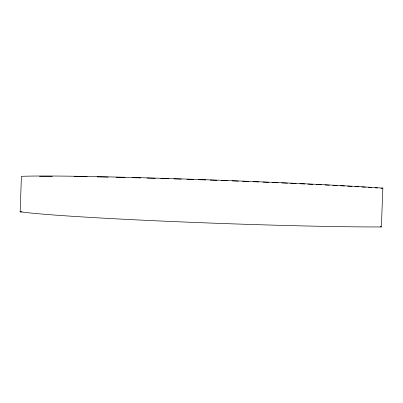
<?xml version="1.0" encoding="UTF-8"?>
<svg xmlns="http://www.w3.org/2000/svg" width="403" height="403" viewBox="0 0 403 403"><rect width="100%" height="100%" fill="white"/><g stroke="black" fill="none" stroke-linecap="round" stroke-linejoin="round"><path stroke-width="0.6" d="M20.15 211.847L21.419 176.307L27.767 176.156A203.797 4.554 2.1 0 1 370.644 187.304L382.85 188.095L381.384 226.954L369.153 226.939A203.757 5.783 2.1 0 1 26.467 212.567L20.15 211.847L22.029 211.776M380.986 188.367L382.85 188.095M368.418 187.39L371.445 187.581M375.077 187.818L377.495 187.974M380.22 226.637L381.384 226.954M39.494 176.312A199.45 4.448 2.1 0 1 52.37 176.302M74.132 176.509A199.45 4.448 2.1 0 1 87.174 176.71M97.042 176.892A199.45 4.448 2.1 0 1 108.14 177.119M115.999 177.295A199.45 4.448 2.1 0 1 125.212 177.516M132.018 177.688A199.45 4.448 2.1 0 1 140.753 177.919M146.989 178.091A199.45 4.448 2.1 0 1 155.185 178.322M160.772 178.484A199.45 4.448 2.1 0 1 168.948 178.731M173.94 178.887A199.45 4.448 2.1 0 1 181.36 179.118M186.972 179.305A199.45 4.448 2.1 0 1 193.717 179.526M198.588 179.693A199.45 4.448 2.1 0 1 205.913 179.945M210.195 180.096A199.45 4.448 2.1 0 1 216.93 180.337M221.222 180.494A199.45 4.448 2.1 0 1 227.947 180.74M232.224 180.902A199.45 4.448 2.1 0 1 238.319 181.133M242.571 181.3A199.45 4.448 2.1 0 1 248.757 181.541M253.114 181.718A199.45 4.448 2.1 0 1 258.681 181.944M262.998 182.121A199.45 4.448 2.1 0 1 268.68 182.363M272.438 182.519A199.45 4.448 2.1 0 1 278.025 182.761M281.778 182.922A199.45 4.448 2.1 0 1 287.455 183.174M290.573 183.315A199.45 4.448 2.1 0 1 296.124 183.566M299.887 183.743A199.45 4.448 2.1 0 1 304.875 183.975M307.947 184.121A199.45 4.448 2.1 0 1 312.799 184.352M316.516 184.534A199.45 4.448 2.1 0 1 321.387 184.776M324.979 184.957A199.45 4.448 2.1 0 1 329.186 185.173M332.938 185.365A199.45 4.448 2.1 0 1 337.22 185.592M340.218 185.753A199.45 4.448 2.1 0 1 344.54 185.99M347.668 186.161A199.45 4.448 2.1 0 1 351.94 186.403M354.907 186.574A199.45 4.448 2.1 0 1 358.735 186.796M361.834 186.982A199.45 4.448 2.1 0 1 365.43 187.199"/></g></svg>
